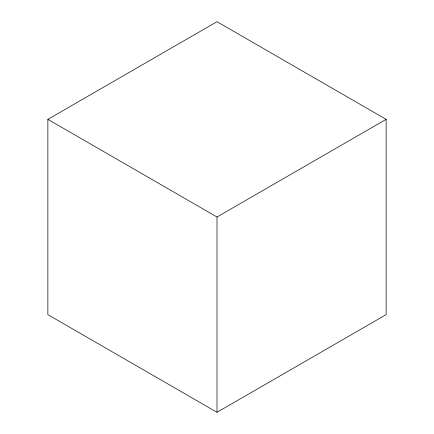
<?xml version="1.0" encoding="UTF-8"?>
<svg xmlns="http://www.w3.org/2000/svg" width="434" height="434" viewBox="0 0 434 434"><rect width="100%" height="100%" fill="white"/><g stroke="black" fill="none" stroke-linecap="round" stroke-linejoin="round"><path stroke-width="0.65" d="M47.865 119.35L217 21.7L386.135 119.35L386.135 314.65L217 412.3L47.865 314.65L47.865 119.35L217 217L386.135 119.35M217 217L217 412.3"/></g></svg>
